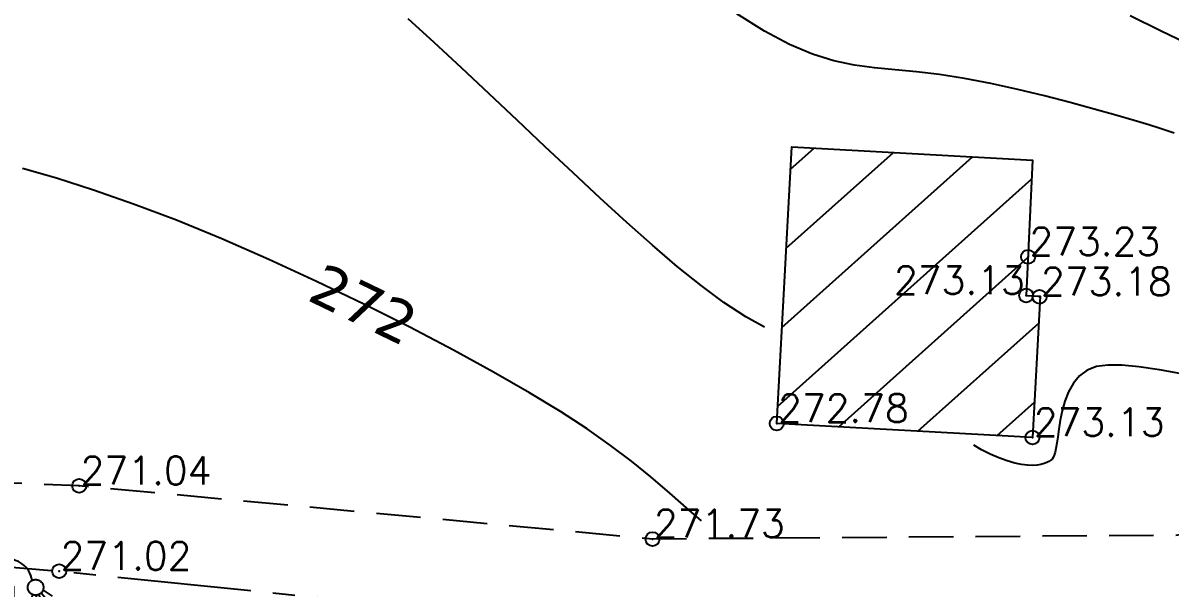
# Model space of a CAD drawing. Header units: millimetres. Extents: x 524954 to 526204, y 9523489 to 9524010.
# Drawn here: x 525084.66 to 525125.6, y 9523722.17 to 9523742.35 of the extents above; entities that cross this region are included whole.
import ezdxf
from ezdxf.enums import TextEntityAlignment as Align

# ---------------------------------------------------------------- set-up
doc = ezdxf.new("R2010")
doc.units = ezdxf.units.MM
doc.header["$PDMODE"] = 32
doc.header["$PDSIZE"] = 0.5
doc.linetypes.add('AXES2', pattern=[28.575, 19.05, -3.175, 3.175, -3.175])
doc.linetypes.add('CACHE2', pattern=[4.7625, 3.175, -1.5875])
for name, color, linetype in [('Axe_Piste', 3, 'AXES2'), ('Bati', 6, 'Continuous'), ('Bati_H', 1, 'Continuous'), ('Borde_Piste', 7, 'CACHE2'), ('Cloture', 7, 'Continuous'), ('CN_01_00', 3, 'Continuous'), ('CN_02_00', 4, 'Continuous'), ('CN_05_00', 6, 'Continuous'), ('Cotation Courbes de niveau', 7, 'Continuous'), ('Réseau_Electrique', 1, 'CACHE2'), ('TopoAlt', 3, 'Continuous'), ('TOPOJIS', 7, 'Continuous')]:
    doc.layers.add(name, color=color, linetype=linetype)
doc.styles.add('Simplex 1.0', font='Simplex.shx', dxfattribs={"width": 0.99, "height": 1})
doc.styles.add('Verdana 1.0', font='verdana.ttf', dxfattribs={"width": 0.99, "height": 1})

# ---------------------------------------------------------------- blocks, each defined once
blk = doc.blocks.new('TCPOINT M')
at = {"color": 0}
blk.add_point((0, 0), dxfattribs=at)
at = {"layer": 'TopoAlt', "style": 'Simplex 1.0', "width": 0.99}
blk.add_attdef('ALT', (0.15, 0.15), '', height=1, dxfattribs=at)
blk = doc.blocks.new('l014')
at = {"color": 0}
blk.add_line((0, 3.777478), (0, 0.25), dxfattribs=at)
for points in [[(-1.096503, 2.511196), (-1.096503, 2.78678), (1.096503, 3.515838), (1.096503, 3.791422)], [(-1.096503, 2.235612), (-1.096503, 2.511196), (1.096503, 3.240254), (1.096503, 3.515838)], [(1.751571, 3.499221), (1.711147, 3.102434)], [(1.881771, 3.470574), (1.952051, 3.086485)], [(1.982361, 3.491933), (2.1506, 3.141531)], [(2.076053, 3.555828), (2.327604, 3.258737)], [(2.13811, 3.655671), (2.462092, 3.43139)]]:
    blk.add_lwpolyline(points, dxfattribs=at)
for centre, radius in [((1.875, 3.75), 0.279508), ((0, 0), 0.25)]:
    blk.add_circle(centre, radius, dxfattribs=at)
blk.add_arc((0.875, 3.875), 0.883883, 8.130102, 188.130102, dxfattribs=at)

msp = doc.modelspace()

# ---------------------------------------------------------------- hatches: boundary and pattern name
at = {"layer": 'Bati_H'}
h = msp.add_hatch(dxfattribs=at)
h.set_pattern_fill('_U', color=256, scale=2, angle=221.8612, style=0, pattern_type=0)
h.set_pattern_definition([(221.86122381, (0, 0), (1.3346573464, -1.4895266925), [])])
h.paths.add_polyline_path([(525120.684, 9523727.547), (525111.558, 9523728.048), (525112.1, 9523737.924), (525120.691, 9523737.453), (525120.462, 9523732.619), (525120.943, 9523732.594), (525120.961, 9523732.593)])

# ---------------------------------------------------------------- linework, layer by layer
at = {"layer": 'Axe_Piste', "ltscale": 0.25, "flags": 128}
msp.add_lwpolyline([(525066.696, 9523724.397), (525085.951, 9523722.773), (525106.549, 9523720.679), (525125.937, 9523721.609), (525145.104, 9523722.079), (525164.844, 9523721.17), (525176.151, 9523721.612), (525180.37, 9523722.005), (525195.763, 9523727.11), (525207.279, 9523734.847)], dxfattribs=at)
at = {"layer": 'Bati', "flags": 128}
msp.add_lwpolyline([(525120.684, 9523727.547), (525111.558, 9523728.048), (525112.1, 9523737.924), (525120.691, 9523737.453), (525120.462, 9523732.619), (525120.943, 9523732.594), (525120.961, 9523732.593)], close=True, dxfattribs=at)
at = {"layer": 'Borde_Piste', "ltscale": 0.5, "flags": 128}
msp.add_lwpolyline([(525212.973, 9523742.341), (525203.898, 9523734.41), (525194.217, 9523728.943), (525187.982, 9523726.885), (525179.245, 9523725.54), (525165.092, 9523724.478), (525145.1, 9523724.771), (525125.872, 9523724.052), (525107.126, 9523723.919), (525086.665, 9523725.819), (525067.313, 9523726.621)], dxfattribs=at)
at = {"layer": 'Cloture', "flags": 128}
msp.add_lwpolyline([(525111.558, 9523728.048), (525112.1, 9523737.924), (525120.691, 9523737.453)], dxfattribs=at)
at = {"layer": 'CN_01_00', "elevation": 273, "flags": 128}
for points in [[(525111.121, 9523731.486), (525110.454, 9523731.859), (525109.676, 9523732.37), (525108.86, 9523732.973), (525108.007, 9523733.655), (525107.121, 9523734.409), (525106.204, 9523735.223), (525105.259, 9523736.088), (525104.288, 9523736.993), (525103.297, 9523737.927), (525102.295, 9523738.876), (525101.293, 9523739.824), (525100.303, 9523740.754), (525099.335, 9523741.65), (525098.402, 9523742.498)], [(525126.082, 9523729.803), (525125.215, 9523729.958), (525124.485, 9523730.069), (525123.878, 9523730.131), (525123.377, 9523730.135), (525122.967, 9523730.076), (525122.634, 9523729.947), (525122.363, 9523729.745), (525122.146, 9523729.482), (525121.975, 9523729.176), (525121.845, 9523728.843), (525121.748, 9523728.499), (525121.677, 9523728.16), (525121.626, 9523727.843), (525121.587, 9523727.565), (525121.554, 9523727.338), (525121.525, 9523727.158), (525121.496, 9523727.02), (525121.465, 9523726.915), (525121.43, 9523726.837), (525121.388, 9523726.778), (525121.337, 9523726.732), (525121.273, 9523726.692), (525121.195, 9523726.651), (525121.101, 9523726.613), (525120.988, 9523726.58), (525120.853, 9523726.557), (525120.695, 9523726.547), (525120.511, 9523726.554), (525120.299, 9523726.581), (525120.057, 9523726.631), (525119.784, 9523726.709), (525119.488, 9523726.815), (525119.18, 9523726.948), (525118.868, 9523727.109), (525118.597, 9523727.277)]]:
    msp.add_lwpolyline(points, dxfattribs=at)
at = {"layer": 'CN_02_00', "flags": 128}
for points, elevation in [([(525125.743, 9523738.409), (525125.533, 9523738.484), (525125.239, 9523738.581), (525124.841, 9523738.707), (525124.32, 9523738.864), (525123.664, 9523739.056), (525122.892, 9523739.275), (525122.033, 9523739.508), (525121.112, 9523739.745), (525120.159, 9523739.975), (525119.199, 9523740.186), (525118.261, 9523740.368), (525117.372, 9523740.51), (525116.551, 9523740.606), (525115.785, 9523740.677), (525115.052, 9523740.75), (525114.33, 9523740.849), (525113.598, 9523741.003), (525112.834, 9523741.237), (525112.017, 9523741.578), (525111.124, 9523742.052), (525110.141, 9523742.675)], 274), ([(525108.876, 9523724.569), (525108.439, 9523724.952), (525107.744, 9523725.56), (525107.066, 9523726.137), (525106.372, 9523726.699), (525105.626, 9523727.265), (525104.794, 9523727.85), (525103.843, 9523728.47), (525102.737, 9523729.143), (525101.454, 9523729.88), (525100.017, 9523730.666), (525098.462, 9523731.481), (525096.823, 9523732.306), (525095.137, 9523733.121), (525093.437, 9523733.905), (525091.76, 9523734.64), (525090.139, 9523735.305), (525088.607, 9523735.885), (525087.175, 9523736.382), (525085.85, 9523736.804), (525084.639, 9523737.157)], 272)]:
    msp.add_lwpolyline(points, dxfattribs=dict(at, elevation=elevation))
at = {"layer": 'CN_05_00', "elevation": 275, "flags": 128}
msp.add_lwpolyline([(525126.173, 9523741.628), (525125.262, 9523742.069), (525124.174, 9523742.61)], dxfattribs=at)

# ---------------------------------------------------------------- block references
at = {"layer": 'Réseau_Electrique'}
msp.add_blockref('l014', (525083.234, 9523718.443), dxfattribs=at)
at = {"layer": 'TOPOJIS'}
ref = msp.add_blockref('TCPOINT M', (525120.529, 9523733.997, 273.23), dxfattribs=at)
ref.add_attrib('ALT', '273.23', (525120.579, 9523734.047, 273.23), dxfattribs={"layer": 'TopoAlt', "height": 1, "style": 'Simplex 1.0', "width": 0.99})
ref = msp.add_blockref('TCPOINT M', (525120.462, 9523732.619, 273.13), dxfattribs=at)
ref.add_attrib('ALT', '273.13', dxfattribs={"layer": 'TopoAlt', "height": 1, "style": 'Simplex 1.0', "width": 0.99}).set_placement((525120.412, 9523732.669, 273.13), align=Align.RIGHT)
ref = msp.add_blockref('TCPOINT M', (525120.941, 9523732.568, 273.18), dxfattribs=at)
ref.add_attrib('ALT', '273.18', (525120.991, 9523732.618, 273.18), dxfattribs={"layer": 'TopoAlt', "height": 1, "style": 'Simplex 1.0', "width": 0.99})
ref = msp.add_blockref('TCPOINT M', (525111.558, 9523728.048, 272.78), dxfattribs=at)
ref.add_attrib('ALT', '272.78', (525111.608, 9523728.098, 272.78), dxfattribs={"layer": 'TopoAlt', "height": 1, "style": 'Simplex 1.0', "width": 0.99})
ref = msp.add_blockref('TCPOINT M', (525120.684, 9523727.547, 273.13), dxfattribs=at)
ref.add_attrib('ALT', '273.13', (525120.734, 9523727.597, 273.13), dxfattribs={"layer": 'TopoAlt', "height": 1, "style": 'Simplex 1.0', "width": 0.99})
ref = msp.add_blockref('TCPOINT M', (525086.665, 9523725.819, 271.04), dxfattribs=at)
ref.add_attrib('ALT', '271.04', (525086.715, 9523725.869, 271.04), dxfattribs={"layer": 'TopoAlt', "height": 1, "style": 'Simplex 1.0', "width": 0.99})
ref = msp.add_blockref('TCPOINT M', (525107.126, 9523723.919, 271.73), dxfattribs=at)
ref.add_attrib('ALT', '271.73', (525107.176, 9523723.969, 271.73), dxfattribs={"layer": 'TopoAlt', "height": 1, "style": 'Simplex 1.0', "width": 0.99})
ref = msp.add_blockref('TCPOINT M', (525085.951, 9523722.773, 271.02), dxfattribs=at)
ref.add_attrib('ALT', '271.02', (525086.001, 9523722.823, 271.02), dxfattribs={"layer": 'TopoAlt', "height": 1, "style": 'Simplex 1.0', "width": 0.99})

# ---------------------------------------------------------------- texts
at = {"layer": 'Cotation Courbes de niveau', "style": 'Verdana 1.0', "width": 0.99}
msp.add_text('272', height=1.5, rotation=334.2159, dxfattribs=at).set_placement((525096.823, 9523732.306, 272), align=Align.MIDDLE_CENTER)

doc.saveas('drawing.dxf')
